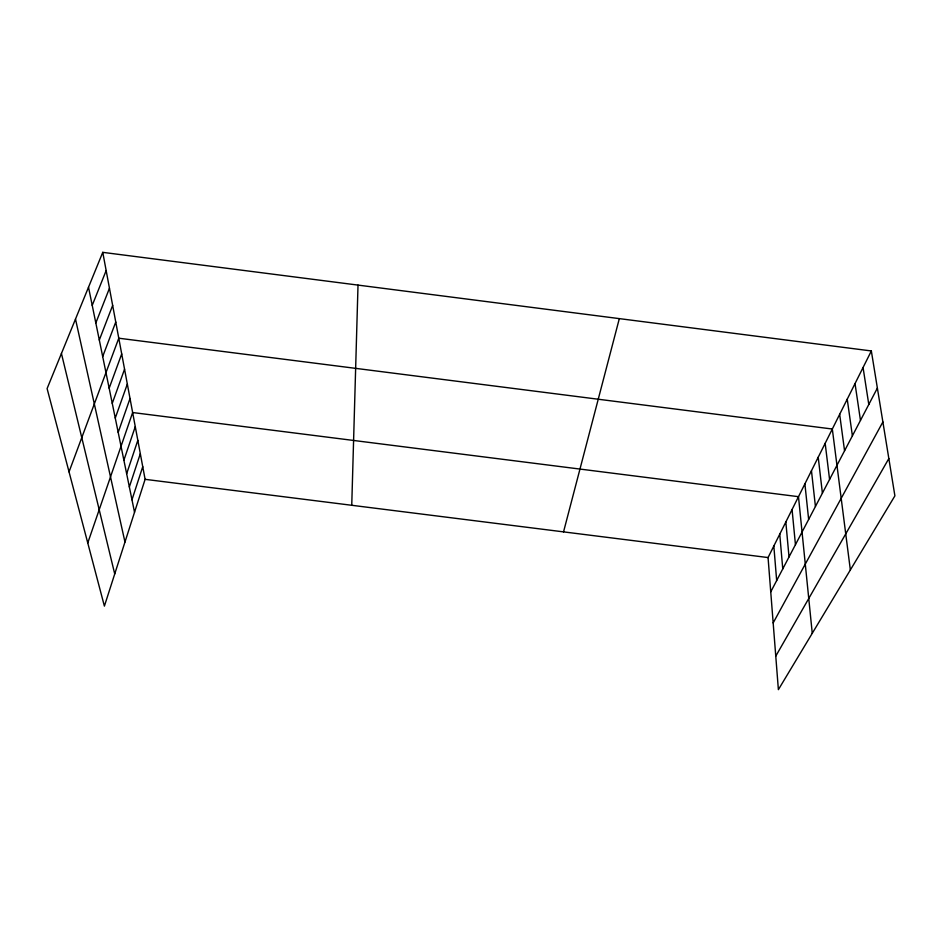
<?xml version="1.0" encoding="UTF-8"?>
<svg xmlns="http://www.w3.org/2000/svg" width="942" height="942" viewBox="0 0 942 942"><rect width="100%" height="100%" fill="white"/><g stroke="black" fill="none" stroke-linecap="round" stroke-linejoin="round"><path stroke-width="1.41" d="M351.743 505.289L358.019 285.096M563.54 531.877L619.33 318.62M102.76 252.35L145.103 479.337L104.397 606.118L47.1 388.575L102.76 252.35L871.338 350.954L894.9 495.857L778.386 689.65L768.06 557.558L871.338 350.954M131.974 499.778L142.748 466.679M129.348 486.943L140.323 453.679M126.652 473.767L137.826 440.338M123.885 460.214L135.271 426.632M87.759 542.969L132.645 412.537L798.486 496.681L812.263 633.318M118.197 432.366L130.02 398.478M115.265 418.06L127.335 384.042M112.263 403.353L124.556 369.193M109.166 388.21L121.706 353.921M69.037 471.871L118.786 338.213L832.316 429.022L850.355 569.957M102.69 356.571L115.76 322.046M99.31 340.027L112.663 305.396M95.825 322.965L109.46 288.24M92.222 305.373L106.163 270.566M770.744 591.882L877.379 388.08M773.17 622.921L882.889 421.957M775.772 656.138L888.836 458.566M145.103 479.337L768.06 557.558M61.43 353.497L114.724 573.937M75.501 319.067L124.968 542.05M88.513 287.228L134.529 512.271M863.06 367.521L868.795 404.495M855.03 383.582L860.47 420.403M847.235 399.173L852.392 435.828M839.663 414.315L844.562 450.794M825.168 443.317L829.572 479.443M818.221 457.211L822.401 493.149M811.462 470.729L815.431 506.478M804.892 483.882L808.648 519.442M792.069 509.516L795.448 544.676M785.828 522.009L789.019 556.957M779.752 534.173L782.767 568.921M773.829 546.019L776.667 580.555"/></g></svg>
